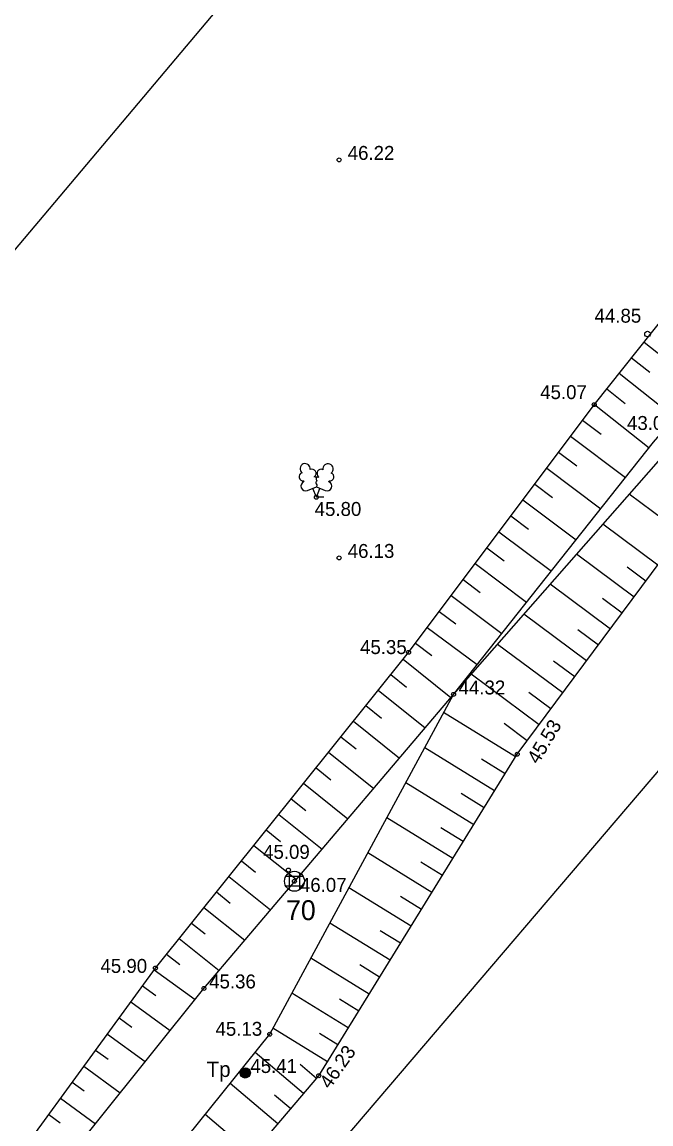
# Model space of a CAD drawing. Extents: x 642058 to 655509, y 6458707 to 6469679.
# Drawn here: x 645364.1 to 645395.7, y 6460411.6 to 6460466.9 of the extents above; entities that cross this region are included whole.
import ezdxf

# ---------------------------------------------------------------- set-up
doc = ezdxf.new("R2010")
doc.units = 0
for name, color, linetype in [('DKAEV', 7, 'Continuous'), ('KAEVU_NR', 7, 'Continuous'), ('KORGUS', 7, 'Continuous'), ('MOOTKORG', 7, 'Continuous'), ('POST', 7, 'Continuous'), ('PUU', 7, 'Continuous'), ('RELJEEF', 7, 'Continuous'), ('TEE', 7, 'Continuous'), ('TRUUP', 7, 'Continuous')]:
    doc.layers.add(name, color=color, linetype=linetype)

msp = doc.modelspace()

# ---------------------------------------------------------------- linework, layer by layer
at = {"layer": 'DKAEV'}
for p, q in [((645377.32, 6460424.004), (645378.186, 6460424.004)), ((645377.503, 6460423.321), (645377.503, 6460424.187)), ((645378.003, 6460424.187), (645378.003, 6460423.321)), ((645378.186, 6460423.504), (645377.32, 6460423.504))]:
    msp.add_line(p, q, dxfattribs=at)
msp.add_circle((645377.753, 6460423.754), 0.5, dxfattribs=at)
at = {"layer": 'KORGUS'}
for centre in [(645380, 6460460), (645392.811, 6460447.7), (645378.854, 6460443.049), (645380, 6460440), (645383.487, 6460435.256), (645385.744, 6460433.144), (645388.946, 6460430.137), (645377.453, 6460424.317), (645377.753, 6460423.754), (645370.772, 6460419.394), (645373.206, 6460418.366), (645376.513, 6460416.07), (645375.282, 6460414.124), (645378.976, 6460413.982)]:
    msp.add_circle(centre, 0.1, dxfattribs=at)
at = {"layer": 'POST'}
for radius in [0.257, 0.232, 0.206, 0.18, 0.154, 0.129, 0.103, 0.0772, 0.0515, 0.0257]:
    msp.add_circle((645375.282, 6460414.124), radius, dxfattribs=at)
at = {"layer": 'PUU'}
for p, q in [((645378.768, 6460444.05), (645378.753, 6460444.086)), ((645378.955, 6460444.045), (645378.971, 6460444.086)), ((645378.233, 6460443.838), (645378.217, 6460443.878)), ((645378.41, 6460443.388), (645378.859, 6460443.565)), ((645378.854, 6460443.049), (645378.677, 6460443.494)), ((645378.854, 6460443.049), (645379.036, 6460443.494)), ((645378.859, 6460443.565), (645379.304, 6460443.383)), ((645379.486, 6460443.828), (645379.501, 6460443.868)), ((645379.238, 6460443.049), (645378.854, 6460443.049))]:
    msp.add_line(p, q, dxfattribs=at)
msp.add_lwpolyline([(645378.859, 6460444.065), (645378.839, 6460443.99), (645378.839, 6460443.969), (645378.849, 6460443.939), (645378.869, 6460443.904), (645378.875, 6460443.883), (645378.859, 6460443.848), (645378.834, 6460443.798), (645378.829, 6460443.772), (645378.834, 6460443.757), (645378.844, 6460443.727), (645378.88, 6460443.666), (645378.885, 6460443.646), (645378.88, 6460443.626), (645378.864, 6460443.59), (645378.859, 6460443.565)], dxfattribs=at)
msp.add_circle((645395.49, 6460451.25), 0.141, dxfattribs=at)
for centre, radius, start, end in [((645378.291, 6460444.479), 0.259, 111.5027, 232.5173), ((645378.291, 6460444.479), 0.259, 350.4856, 111.5002), ((645378.638, 6460444.254), 0.204, 305.1345, 116.705), ((645379.09, 6460444.251), 0.204, 62.412, 233.9825), ((645379.44, 6460444.47), 0.259, 67.6168, 188.6314), ((645379.44, 6460444.47), 0.259, 306.5997, 67.6143), ((645378.191, 6460444.078), 0.204, 106.2979, 277.8684), ((645378.858, 6460443.825), 0.24, 66.7655, 111.5015), ((645379.534, 6460444.068), 0.204, 261.2486, 72.8191), ((645378.322, 6460443.614), 0.24, 111.5014, 291.5004), ((645379.395, 6460443.606), 0.24, 247.6166, 67.6155)]:
    msp.add_arc(centre, radius, start, end, dxfattribs=at)
at = {"layer": 'RELJEEF'}
for p, q in [((645395.314, 6460450.844), (645398.183, 6460448.56)), ((645394.691, 6460450.061), (645395.611, 6460449.329)), ((645394.068, 6460449.279), (645396.824, 6460447.086)), ((645393.446, 6460448.497), (645394.362, 6460447.767)), ((645392.823, 6460447.714), (645395.57, 6460445.528)), ((645392.223, 6460446.914), (645393.153, 6460446.217)), ((645391.623, 6460446.114), (645394.39, 6460444.04)), ((645391.024, 6460445.314), (645391.938, 6460444.628)), ((645390.424, 6460444.513), (645393.147, 6460442.473)), ((645389.824, 6460443.713), (645390.724, 6460443.039)), ((645389.225, 6460442.913), (645391.903, 6460440.906)), ((645397.203, 6460441.242), (645394.574, 6460443.196)), ((645388.625, 6460442.113), (645389.51, 6460441.449)), ((645396.009, 6460439.637), (645393.25, 6460441.689)), ((645388.025, 6460441.312), (645390.659, 6460439.339)), ((645387.426, 6460440.512), (645388.296, 6460439.86)), ((645394.816, 6460438.032), (645391.925, 6460440.181)), ((645386.826, 6460439.712), (645389.416, 6460437.771)), ((645395.413, 6460438.834), (645394.471, 6460439.535)), ((645386.226, 6460438.912), (645387.082, 6460438.27)), ((645393.623, 6460436.427), (645390.601, 6460438.673)), ((645385.627, 6460438.111), (645388.172, 6460436.204)), ((645394.219, 6460437.229), (645393.234, 6460437.962)), ((645385.027, 6460437.311), (645385.868, 6460436.681)), ((645392.429, 6460434.822), (645389.277, 6460437.166)), ((645384.427, 6460436.511), (645386.928, 6460434.637)), ((645393.026, 6460435.624), (645391.997, 6460436.389)), ((645383.828, 6460435.711), (645384.654, 6460435.091)), ((645391.236, 6460433.217), (645387.952, 6460435.658)), ((645383.217, 6460434.919), (645385.617, 6460432.995)), ((645391.833, 6460434.019), (645390.76, 6460434.817)), ((645382.591, 6460434.139), (645383.384, 6460433.503)), ((645390.043, 6460431.612), (645386.628, 6460434.151)), ((645381.966, 6460433.358), (645384.323, 6460431.469)), ((645390.64, 6460432.414), (645389.523, 6460433.244)), ((645381.341, 6460432.578), (645382.119, 6460431.954)), ((645380.715, 6460431.798), (645383.029, 6460429.943)), ((645388.861, 6460429.999), (645385.249, 6460432.228)), ((645389.446, 6460430.809), (645388.286, 6460431.672)), ((645380.09, 6460431.018), (645380.854, 6460430.405)), ((645379.464, 6460430.237), (645381.734, 6460428.418)), ((645387.811, 6460428.297), (645384.296, 6460430.466)), ((645388.336, 6460429.148), (645387.148, 6460429.881)), ((645378.839, 6460429.457), (645379.588, 6460428.856)), ((645378.213, 6460428.677), (645380.44, 6460426.892)), ((645386.76, 6460426.595), (645383.343, 6460428.704)), ((645377.588, 6460427.896), (645378.323, 6460427.307)), ((645387.286, 6460427.446), (645386.13, 6460428.159)), ((645376.962, 6460427.116), (645379.145, 6460425.366)), ((645385.71, 6460424.893), (645382.391, 6460426.942)), ((645376.337, 6460426.336), (645377.057, 6460425.758)), ((645386.235, 6460425.744), (645385.112, 6460426.437)), ((645375.711, 6460425.556), (645377.851, 6460423.841)), ((645384.66, 6460423.191), (645381.438, 6460425.18)), ((645375.086, 6460424.775), (645375.792, 6460424.21)), ((645385.185, 6460424.042), (645384.095, 6460424.715)), ((645374.461, 6460423.995), (645376.557, 6460422.315)), ((645383.609, 6460421.489), (645380.485, 6460423.417)), ((645373.835, 6460423.215), (645374.527, 6460422.661)), ((645384.134, 6460422.34), (645383.077, 6460422.993)), ((645373.21, 6460422.435), (645375.262, 6460420.789)), ((645372.584, 6460421.654), (645373.261, 6460421.112)), ((645382.559, 6460419.787), (645379.532, 6460421.655)), ((645383.084, 6460420.638), (645382.059, 6460421.271)), ((645371.959, 6460420.874), (645373.968, 6460419.264)), ((645371.333, 6460420.094), (645371.996, 6460419.563)), ((645381.508, 6460418.085), (645378.579, 6460419.893)), ((645382.034, 6460418.936), (645381.041, 6460419.549)), ((645370.712, 6460419.311), (645372.764, 6460417.814)), ((645370.122, 6460418.503), (645370.794, 6460418.013)), ((645380.458, 6460416.383), (645377.627, 6460418.131)), ((645369.533, 6460417.695), (645371.512, 6460416.252)), ((645380.983, 6460417.234), (645380.023, 6460417.827)), ((645368.944, 6460416.887), (645369.591, 6460416.415)), ((645379.408, 6460414.681), (645376.674, 6460416.368)), ((645368.355, 6460416.079), (645370.26, 6460414.69)), ((645379.933, 6460415.532), (645379.005, 6460416.105)), ((645367.766, 6460415.271), (645368.388, 6460414.817)), ((645378.213, 6460413.085), (645375.777, 6460415.156)), ((645367.176, 6460414.463), (645369.007, 6460413.128)), ((645378.86, 6460413.846), (645378.042, 6460414.543)), ((645366.587, 6460413.655), (645367.185, 6460413.219)), ((645376.917, 6460411.561), (645374.522, 6460413.598)), ((645377.565, 6460412.323), (645376.76, 6460413.008)), ((645365.998, 6460412.847), (645367.755, 6460411.565)), ((645365.409, 6460412.039), (645365.982, 6460411.621)), ((645375.621, 6460410.038), (645373.268, 6460412.039))]:
    msp.add_line(p, q, dxfattribs=at)
for points in [[(645268.957, 6460305.727), (645269.704, 6460306.107), (645299.153, 6460334.773), (645326.921, 6460366.736), (645350.694, 6460391.86), (645370.772, 6460419.394), (645383.487, 6460435.256), (645392.811, 6460447.7), (645407.992, 6460466.775)], [(645279.408, 6460297.709), (645307.474, 6460327.441), (645335.143, 6460359.704), (645356.486, 6460387.544), (645378.976, 6460413.982), (645388.946, 6460430.137), (645399.046, 6460443.721), (645412.44, 6460457.569), (645414.498, 6460461.65), (645410.528, 6460464.082)], [(645276.677, 6460300.273), (645302.87, 6460331.574), (645328.434, 6460365.68), (645351.489, 6460391.274), (645373.206, 6460418.366), (645385.744, 6460433.144), (645395.793, 6460445.809), (645410.431, 6460462.662)], [(645278.379, 6460298.632), (645305.912, 6460328.376), (645333.56, 6460361.148), (645354.507, 6460388.736), (645376.513, 6460416.07), (645385.744, 6460433.144), (645396.529, 6460445.421), (645410.435, 6460461.184)]]:
    msp.add_lwpolyline(points, dxfattribs=at)
at = {"layer": 'TEE'}
msp.add_lwpolyline([(645374.487, 6460404.041), (645403.678, 6460438.242)], dxfattribs=at)
at = {"layer": 'TRUUP'}
msp.add_lwpolyline([(645885.599, 6461074.906), (645577.531, 6460709.586), (645303.412, 6460383.846), (645242.206, 6460312.995), (645146.803, 6460440.733), (645066.683, 6460380.893), (645174.632, 6460236.357), (645120.562, 6460177.683), (645053.882, 6460112.161), (644981.885, 6460044.074), (644925.91, 6459994.691), (644863.32, 6459941.677), (644799.825, 6459891.177), (644663.055, 6459792.622), (644413.027, 6459630.148), (644279.488, 6459559.734), (644117.714, 6459481.956), (644030.5, 6459444.234), (643879.017, 6459386.349), (643684.661, 6459325.243), (643277.206, 6459202.896), (642905.759, 6459090.599), (642430.496, 6458948.734), (642262.561, 6458894.92)], dxfattribs=at)

# ---------------------------------------------------------------- texts
at = {"layer": 'KAEVU_NR'}
msp.add_text('  70', height=1, dxfattribs=at).set_placement((645376.59, 6460421.8))
at = {"layer": 'KORGUS'}
for s, p in [('46.22', (645380.43, 6460460)), ('46.13', (645380.43, 6460440))]:
    msp.add_text(s, height=0.7, dxfattribs=at).set_placement(p)
at = {"layer": 'MOOTKORG'}
for s, p in [(' 44.85', (645392.57, 6460451.82)), (' 45.07', (645389.84, 6460447.98)), (' 43.06', (645394.2, 6460446.43)), (' 45.80', (645378.51, 6460442.11)), (' 45.35', (645380.79, 6460435.17)), (' 44.32', (645385.74, 6460433.14)), (' 45.09', (645375.92, 6460424.88)), (' 46.07', (645377.77, 6460423.22)), (' 45.90', (645367.75, 6460419.15)), (' 45.36', (645373.21, 6460418.37)), (' 45.13', (645373.53, 6460415.99)), (' 45.41', (645375.28, 6460414.12))]:
    msp.add_text(s, height=0.7, dxfattribs=at).set_placement(p)
for s, rotation, p in [(' 45.53', 58.9855, (645389.86, 6460429.37)), (' 46.23', 55.0161, (645379.38, 6460413.06))]:
    msp.add_text(s, height=0.7, rotation=rotation, dxfattribs=at).set_placement(p)
at = {"layer": 'POST'}
msp.add_text('Tp', height=0.772, dxfattribs=at).set_placement((645373.34, 6460413.92))

doc.saveas('drawing.dxf')
